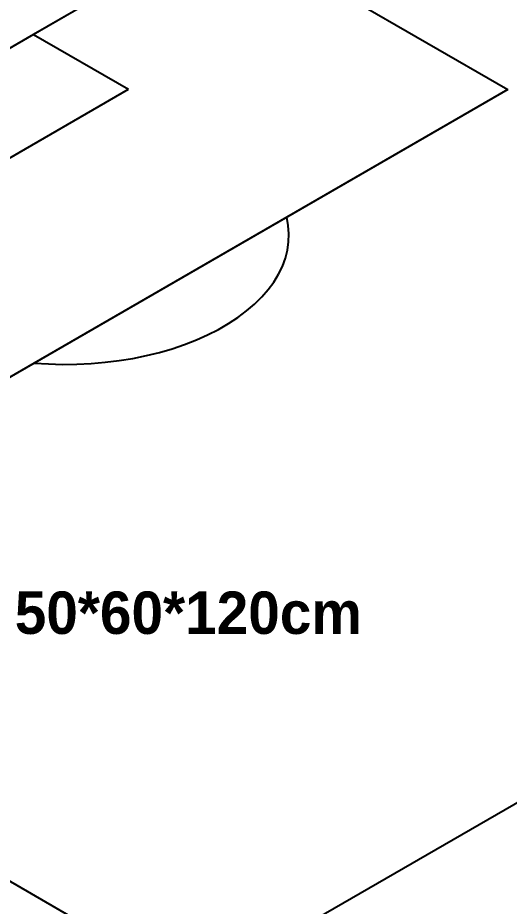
# Model space of a CAD drawing. Header units: centimetres. Extents: x -292707 to 138715, y -53922 to 66277.
# Drawn here: x 86672 to 88699, y -17036 to -13371 of the extents above; entities that cross this region are included whole.
import ezdxf
from ezdxf import colors
from ezdxf.entities.mleader import LeaderData, LeaderLine
from ezdxf.math import Vec2, Vec3

# ---------------------------------------------------------------- set-up
doc = ezdxf.new("R2010")
doc.units = ezdxf.units.CM
doc.layers.add('A-ALINE-7', color=119, linetype='Continuous')
doc.styles.add('Scale 500', font='GOTHICB.TTF', dxfattribs={"height": 175})

# ---------------------------------------------------------------- blocks, each defined once
blk = doc.blocks.new('A$Cbf84a4b9')
at = {"layer": 'A-ALINE-7'}
for p, q in [((7263.2, 8085.2), (5107.5, 6840.6)), ((6274.5, 7514.4), (5493.1, 7063.2)), ((6274.5, 7514.4), (7449.8, 6835.8)), ((6274.5, 7514.4), (7449.8, 6835.8)), ((5493.1, 7063.2), (5108.3, 6841.1)), ((5493.1, 7063.2), (5884.9, 6837.1)), ((5493.1, 7063.2), (5884.9, 6837.1)), ((4581.3, 6084.5), (5884.9, 6837.1)), ((4581.3, 6084.5), (5884.9, 6837.1)), ((7449.8, 6835.8), (4583.5, 5180.9)), ((7449.8, 6835.8), (6537.5, 6309.1)), ((6537.5, 6309.1), (5495.8, 5707.7)), ((6543.9, 6275.3), (6537.5, 6309.1)), ((6543.9, 6275.3), (6537.5, 6309.1)), ((6546.5, 6241.4), (6543.9, 6275.3)), ((6546.5, 6241.4), (6543.9, 6275.3)), ((6545.4, 6207.4), (6546.5, 6241.4)), ((6545.4, 6207.4), (6546.5, 6241.4)), ((6540.5, 6173.6), (6545.4, 6207.4)), ((6540.5, 6173.6), (6545.4, 6207.4)), ((6531.9, 6140), (6540.5, 6173.6)), ((6531.9, 6140), (6540.5, 6173.6)), ((6519.6, 6106.7), (6531.9, 6140)), ((6519.6, 6106.7), (6531.9, 6140)), ((6503.7, 6074), (6519.6, 6106.7)), ((6503.7, 6074), (6519.6, 6106.7)), ((6484.1, 6042), (6503.7, 6074)), ((6484.1, 6042), (6503.7, 6074)), ((6434.6, 5980.4), (6461.1, 6010.7)), ((6434.6, 5980.4), (6461.1, 6010.7)), ((6461.1, 6010.7), (6484.1, 6042)), ((6461.1, 6010.7), (6484.1, 6042)), ((6404.9, 5951), (6434.6, 5980.4)), ((6404.9, 5951), (6434.6, 5980.4)), ((6372, 5922.9), (6404.9, 5951)), ((6372, 5922.9), (6404.9, 5951)), ((6160.1, 3129.1), (11003.8, 5925.6)), ((6336, 5896), (6372, 5922.9)), ((6336, 5896), (6372, 5922.9)), ((6255.5, 5846.5), (6297.1, 5870.5)), ((6255.5, 5846.5), (6297.1, 5870.5)), ((6297.1, 5870.5), (6336, 5896)), ((6297.1, 5870.5), (6336, 5896)), ((6211.3, 5824), (6255.5, 5846.5)), ((6211.3, 5824), (6255.5, 5846.5)), ((6116, 5784.2), (6164.7, 5803.2)), ((6116, 5784.2), (6164.7, 5803.2)), ((6164.7, 5803.2), (6211.3, 5824)), ((6164.7, 5803.2), (6211.3, 5824)), ((6012.6, 5751.8), (6065.2, 5767.1)), ((6012.6, 5751.8), (6065.2, 5767.1)), ((6065.2, 5767.1), (6116, 5784.2)), ((6065.2, 5767.1), (6116, 5784.2)), ((5788.8, 5710.9), (5846.3, 5718)), ((5788.8, 5710.9), (5846.3, 5718)), ((5846.3, 5718), (5903, 5727.2)), ((5846.3, 5718), (5903, 5727.2)), ((5903, 5727.2), (5958.5, 5738.5)), ((5903, 5727.2), (5958.5, 5738.5)), ((5958.5, 5738.5), (6012.6, 5751.8)), ((5958.5, 5738.5), (6012.6, 5751.8)), ((5495.8, 5707.7), (4583.5, 5180.9)), ((5495.8, 5707.7), (5554.3, 5704)), ((5495.8, 5707.7), (5554.3, 5704)), ((5554.3, 5704), (5613.1, 5702.5)), ((5554.3, 5704), (5613.1, 5702.5)), ((5613.1, 5702.5), (5671.9, 5703.1)), ((5613.1, 5702.5), (5671.9, 5703.1)), ((5671.9, 5703.1), (5730.5, 5705.9)), ((5671.9, 5703.1), (5730.5, 5705.9)), ((5730.5, 5705.9), (5788.8, 5710.9)), ((5730.5, 5705.9), (5788.8, 5710.9)), ((2419.5, 5288.7), (6160.1, 3129.1)), ((2419.5, 5288.7), (9900.7, 969.4)), ((6160.1, 3129.1), (7940.9, 4157.2))]:
    blk.add_line(p, q, dxfattribs=at)
blk = doc.blocks.new('_Closed')
at = {"color": 0, "linetype": 'ByBlock', "lineweight": -2}
for p, q in [((-1, 0.17), (0, 0)), ((-1, 0.17), (-1, -0.17)), ((0, 0), (-1, -0.17)), ((0, 0), (-1, 0))]:
    blk.add_line(p, q, dxfattribs=at)

msp = doc.modelspace()

# ---------------------------------------------------------------- block references
at = {"ltscale": 5}
msp.add_blockref('A$Cbf84a4b9', (81244.2, -20503.6), dxfattribs=at)

# ---------------------------------------------------------------- leaders
ml = msp.add_multileader_mtext('Standard', dxfattribs=at)
ml.set_content('Uditch 50*60*120cm\\PK350', color=254, style='Scale 500')
ml.set_leader_properties(color=256, linetype='ByLayer', lineweight=-1)
ml.set_arrow_properties(name='CLOSED')
ml.build(insert=Vec2(0, 0))
ml.multileader.update_dxf_attribs({"dogleg_length": 712.1, "arrow_head_size": 35})
ctx = ml.context
ctx.base_point, ctx.char_height, ctx.arrow_head_size, ctx.landing_gap_size, ctx.plane_origin = Vec3(85832, -15827.8), 175, 35, 35, Vec3(85478.2, -16560.6)
notes = []
notes.append((ctx, [(0, (1, 1, 0), (85631.3, -15827.8), (1, 0), 200.7, [(0, [(85478.2, -16560.6)], 0, [])])]))
ctx.mtext.insert, ctx.mtext.flow_direction = Vec3(85867, -15738.1), 5
for ctx, leaders in notes:
    for number, flags, end, landing, length, lines in leaders:
        leader = LeaderData()
        leader.index, (leader.has_last_leader_line, leader.has_dogleg_vector, leader.attachment_direction) = number, flags
        leader.last_leader_point, leader.dogleg_vector, leader.dogleg_length = Vec3(end), Vec3(landing), length
        for number, points, colour, breaks in lines:
            line = LeaderLine()
            line.index, line.vertices, line.color, line.breaks = number, Vec3.list(points), colors.encode_raw_color(colour), breaks
            leader.lines.append(line)
        ctx.leaders.append(leader)

doc.saveas('drawing.dxf')
